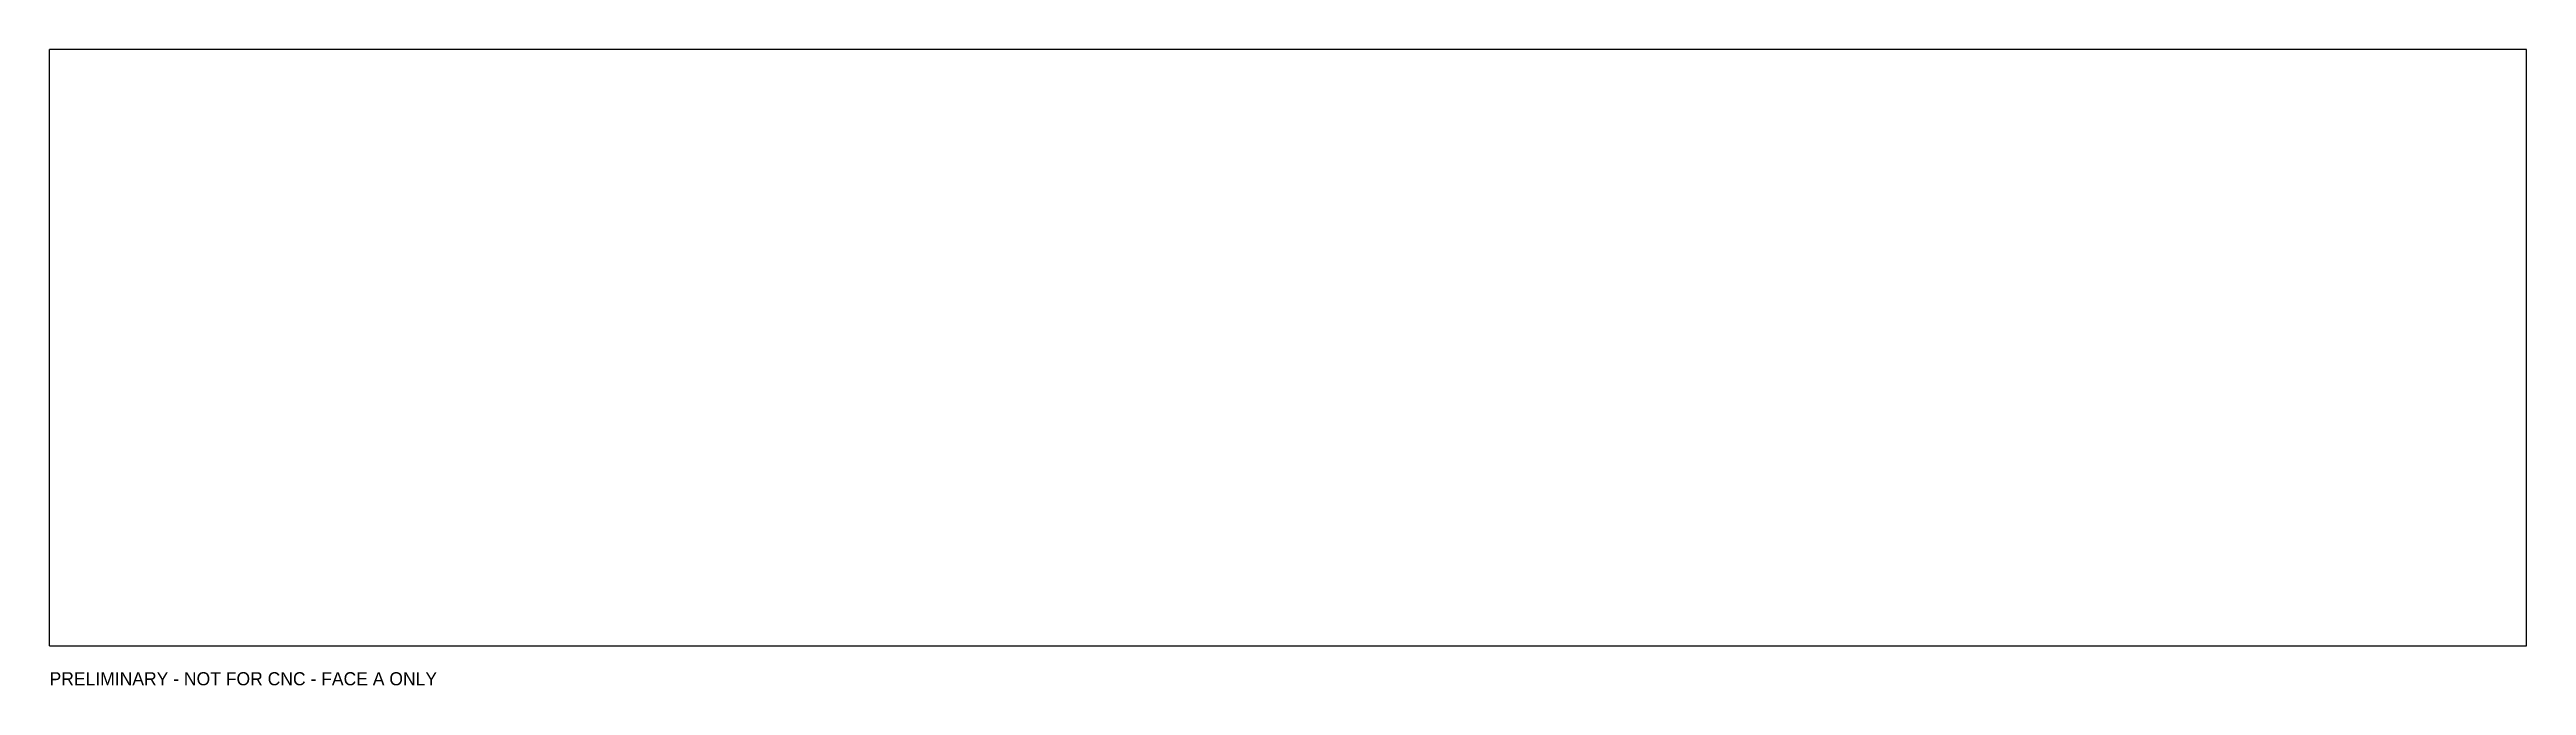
# Model space of a CAD drawing. Header units: millimetres. Extents: x 0 to 756, y -12 to 182.
import ezdxf

# ---------------------------------------------------------------- set-up
doc = ezdxf.new("R2010")
doc.units = ezdxf.units.MM
doc.layers.add('CUT', color=7, linetype='CONTINUOUS')
doc.layers.add('REFERENCE', color=7, linetype='CONTINUOUS')

msp = doc.modelspace()

# ---------------------------------------------------------------- linework, layer by layer
at = {"layer": 'CUT'}
for p, q in [((756, 182.1), (0, 182.1)), ((0, 0), (0, 182.1)), ((756, 0), (756, 182.1)), ((0, 0), (756, 0))]:
    msp.add_line(p, q, dxfattribs=at)
at = {"layer": 'REFERENCE'}
for p, q in [((0, 0), (0, 182.1)), ((756, 182.1), (0, 182.1)), ((756, 0), (756, 182.1)), ((0, 0), (756, 0))]:
    msp.add_line(p, q, dxfattribs=at)

# ---------------------------------------------------------------- texts
msp.add_text('PRELIMINARY - NOT FOR CNC - FACE A ONLY', height=4, dxfattribs=at).set_placement((0, -12))

doc.saveas('drawing.dxf')
